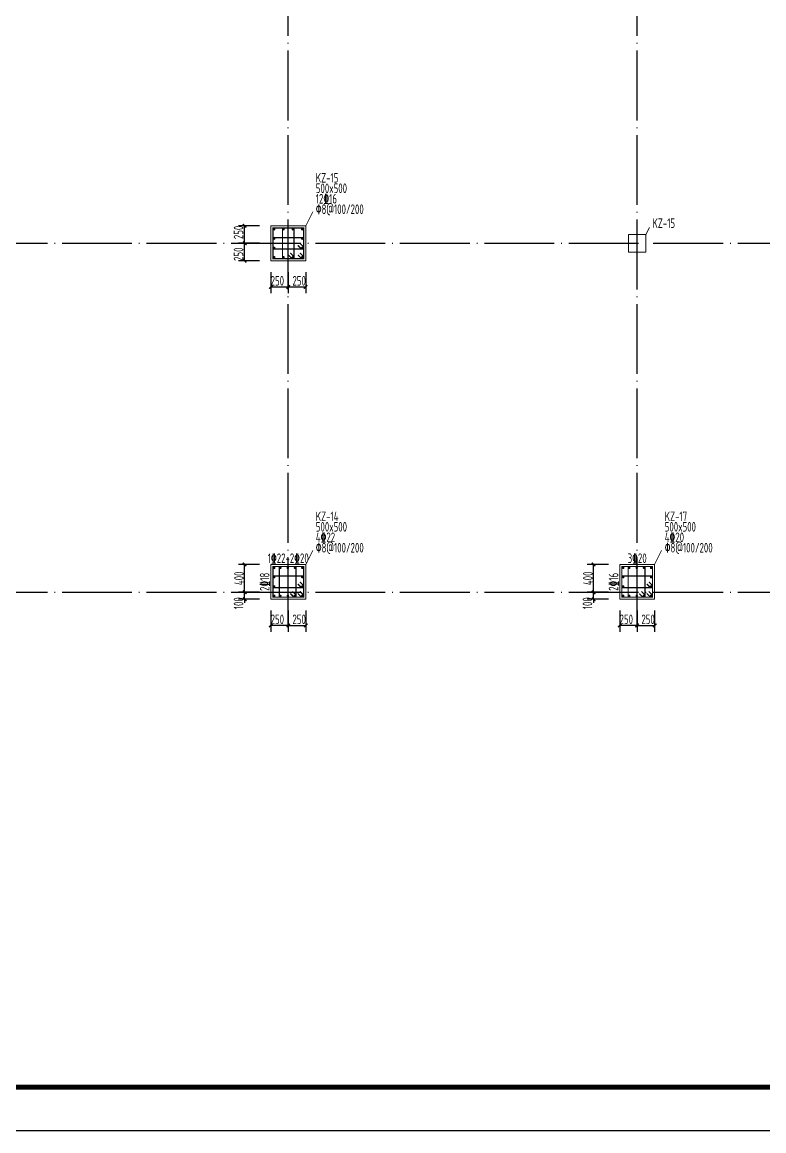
# Model space of a CAD drawing. Extents: x -2331248 to -1198620, y -977263 to -545844.
# Drawn here: x -1675957 to -1654702, y -676588 to -644822 of the extents above; entities that cross this region are included whole.
import ezdxf
from ezdxf.enums import TextEntityAlignment as Align

# ---------------------------------------------------------------- set-up
doc = ezdxf.new("R2010")
doc.units = 0
doc.header["$LTSCALE"] = 1000
doc.header["$MEASUREMENT"] = 0
doc.linetypes.add('DOTE', pattern=[2.42, 2, -0.2, 0.02, -0.2])
doc.linetypes.add('线型5', pattern=[3050, 2400, -300, 50, -300])
doc.layers.get('0').update_dxf_attribs({"linetype": 'CONTINUOUS'})
doc.layers.get('DEFPOINTS').update_dxf_attribs({"linetype": 'CONTINUOUS'})
doc.layers.add('DOTE', color=1, linetype='DOTE')
doc.layers.add('PUB_TITLE', color=4, linetype='CONTINUOUS')
for name, color, linetype, lineweight in [('S_Cl', 2, 'CONTINUOUS', 9), ('S_ColumDimSect', 84, '线型5', 18), ('S_ColumFocus', 2, 'CONTINUOUS', 18), ('S_ColumLocal', 7, 'CONTINUOUS', 18), ('S_PColumHoopBar', 14, 'CONTINUOUS', 35), ('S_PColumMainBar', 14, 'CONTINUOUS', 25)]:
    doc.layers.add(name, color=color, linetype=linetype, lineweight=lineweight)
doc.styles.add('PkpmHz', font='Pkpmeng', dxfattribs={"width": 0.7, "bigfont": 'hztxt'})
doc.styles.add('TSSD_REIN', font='Tssdeng.shx', dxfattribs={"width": 0.7, "bigfont": 'hztxt.shx'})
doc.dimstyles.new('Pkpm_0.0100_2.00', dxfattribs={"dimtxt": 200, "dimasz": 100, "dimexe": 180, "dimexo": 0.0625, "dimgap": 25, "dimtad": 1, "dimdec": 0, "dimlfac": 0.5, "dimrnd": 5, "dimzin": 0, "dimdsep": 46, "dimtxsty": 'PkpmHz', "dimblk1": 'ARCHTICK', "dimblk2": 'ARCHTICK', "dimsah": 1, "dimcen": 0.09, "dimadec": 0, "dimazin": 0, "dimtfac": 1, "dimtdec": 0, "dimtmove": 2, "dimatfit": 1, "dimldrblk": 'ARCHTICK', "dimfxl": 1, "dimtolj": 1, "dimtzin": 0, "dimarcsym": 0})

# ---------------------------------------------------------------- blocks, each defined once
blk = doc.blocks.new('_ARCHTICK')
at = {"color": 0, "linetype": 'ByBlock', "const_width": 0.4}
blk.add_lwpolyline([(-0.5, -0.5), (0.5, 0.5)], dxfattribs=at)
blk = doc.blocks.new('*D1031')
at = {"layer": 'DEFPOINTS', "color": 0}
for p in [(-1669581, -661157), (-1668831, -661157), (-1668831, -661357)]:
    blk.add_point(p, dxfattribs=at)
at = {"layer": 'S_ColumDimSect', "color": 0, "lineweight": -2}
for p, q in [((-1669581, -661157), (-1669581, -661057)), ((-1669156, -661157), (-1669761, -661157)), ((-1669156, -661357), (-1669761, -661357)), ((-1669581, -661357), (-1669581, -661157)), ((-1669581, -661357), (-1669581, -661457))]:
    blk.add_line(p, q, dxfattribs=at)
at = {"layer": 'S_ColumDimSect', "color": 0, "lineweight": -2, "xscale": 100, "yscale": 100, "zscale": 100}
for p, rotation in [((-1669581, -661157), 270), ((-1669581, -661357), 90)]:
    blk.add_blockref('_ARCHTICK', p, dxfattribs=dict(at, rotation=rotation))
at = {"layer": 'S_ColumDimSect', "color": 0, "insert": (-1669756, -661470), "char_height": 275, "attachment_point": 5, "rotation": 90, "style": 'PkpmHz'}
blk.add_mtext('\\A1;100', dxfattribs=at)
blk = doc.blocks.new('*D1032')
at = {"layer": 'DEFPOINTS', "color": 0}
for p in [(-1669581, -660357), (-1668831, -660357), (-1668831, -661157)]:
    blk.add_point(p, dxfattribs=at)
at = {"layer": 'S_ColumDimSect', "color": 0, "lineweight": -2}
for p, q in [((-1669156, -660357), (-1669761, -660357)), ((-1669581, -661157), (-1669581, -660357)), ((-1669156, -661157), (-1669761, -661157))]:
    blk.add_line(p, q, dxfattribs=at)
at = {"layer": 'S_ColumDimSect', "color": 0, "lineweight": -2, "xscale": 100, "yscale": 100, "zscale": 100}
for p, rotation in [((-1669581, -660357), 90), ((-1669581, -661157), 270)]:
    blk.add_blockref('_ARCHTICK', p, dxfattribs=dict(at, rotation=rotation))
at = {"layer": 'S_ColumDimSect', "color": 0, "insert": (-1669744, -660757), "char_height": 275, "attachment_point": 5, "rotation": 90, "style": 'PkpmHz'}
blk.add_mtext('\\A1;400', dxfattribs=at)
blk = doc.blocks.new('*D1033')
at = {"layer": 'DEFPOINTS', "color": 0}
for p in [(-1668331, -661357), (-1667831, -661357), (-1667831, -662107)]:
    blk.add_point(p, dxfattribs=at)
at = {"layer": 'S_ColumDimSect', "color": 0, "lineweight": -2}
for p, q in [((-1668331, -661682), (-1668331, -662287)), ((-1667831, -661682), (-1667831, -662287)), ((-1668331, -662107), (-1667831, -662107))]:
    blk.add_line(p, q, dxfattribs=at)
at = {"layer": 'S_ColumDimSect', "color": 0, "lineweight": -2, "xscale": 100, "yscale": 100, "zscale": 100, "rotation": 180}
blk.add_blockref('_ARCHTICK', (-1668331, -662107), dxfattribs=at)
at = {"layer": 'S_ColumDimSect', "color": 0, "lineweight": -2, "xscale": 100, "yscale": 100, "zscale": 100}
blk.add_blockref('_ARCHTICK', (-1667831, -662107), dxfattribs=at)
at = {"layer": 'S_ColumDimSect', "color": 0, "insert": (-1668019, -661932), "char_height": 275, "attachment_point": 5, "style": 'PkpmHz'}
blk.add_mtext('\\A1;250', dxfattribs=at)
blk = doc.blocks.new('*D1034')
at = {"layer": 'DEFPOINTS', "color": 0}
for p in [(-1669581, -651157), (-1668831, -651157), (-1668831, -651657)]:
    blk.add_point(p, dxfattribs=at)
at = {"layer": 'S_ColumDimSect', "color": 0, "lineweight": -2}
for p, q in [((-1669156, -651157), (-1669761, -651157)), ((-1669581, -651657), (-1669581, -651157)), ((-1669156, -651657), (-1669761, -651657))]:
    blk.add_line(p, q, dxfattribs=at)
at = {"layer": 'S_ColumDimSect', "color": 0, "lineweight": -2, "xscale": 100, "yscale": 100, "zscale": 100}
for p, rotation in [((-1669581, -651157), 90), ((-1669581, -651657), 270)]:
    blk.add_blockref('_ARCHTICK', p, dxfattribs=dict(at, rotation=rotation))
at = {"layer": 'S_ColumDimSect', "color": 0, "insert": (-1669756, -651470), "char_height": 275, "attachment_point": 5, "rotation": 90, "style": 'PkpmHz'}
blk.add_mtext('\\A1;250', dxfattribs=at)
blk = doc.blocks.new('*D1035')
at = {"layer": 'DEFPOINTS', "color": 0}
for p in [(-1669581, -650657), (-1668831, -650657), (-1668831, -651157)]:
    blk.add_point(p, dxfattribs=at)
at = {"layer": 'S_ColumDimSect', "color": 0, "lineweight": -2}
for p, q in [((-1669156, -650657), (-1669761, -650657)), ((-1669581, -651157), (-1669581, -650657)), ((-1669156, -651157), (-1669761, -651157))]:
    blk.add_line(p, q, dxfattribs=at)
at = {"layer": 'S_ColumDimSect', "color": 0, "lineweight": -2, "xscale": 100, "yscale": 100, "zscale": 100}
for p, rotation in [((-1669581, -650657), 90), ((-1669581, -651157), 270)]:
    blk.add_blockref('_ARCHTICK', p, dxfattribs=dict(at, rotation=rotation))
at = {"layer": 'S_ColumDimSect', "color": 0, "insert": (-1669756, -650845), "char_height": 275, "attachment_point": 5, "rotation": 90, "style": 'PkpmHz'}
blk.add_mtext('\\A1;250', dxfattribs=at)
blk = doc.blocks.new('*D1036')
at = {"layer": 'DEFPOINTS', "color": 0}
for p in [(-1668831, -651657), (-1668331, -651657), (-1668331, -652407)]:
    blk.add_point(p, dxfattribs=at)
at = {"layer": 'S_ColumDimSect', "color": 0, "lineweight": -2}
for p, q in [((-1668831, -651982), (-1668831, -652587)), ((-1668331, -651982), (-1668331, -652587)), ((-1668831, -652407), (-1668331, -652407))]:
    blk.add_line(p, q, dxfattribs=at)
at = {"layer": 'S_ColumDimSect', "color": 0, "lineweight": -2, "xscale": 100, "yscale": 100, "zscale": 100, "rotation": 180}
blk.add_blockref('_ARCHTICK', (-1668831, -652407), dxfattribs=at)
at = {"layer": 'S_ColumDimSect', "color": 0, "lineweight": -2, "xscale": 100, "yscale": 100, "zscale": 100}
blk.add_blockref('_ARCHTICK', (-1668331, -652407), dxfattribs=at)
at = {"layer": 'S_ColumDimSect', "color": 0, "insert": (-1668644, -652232), "char_height": 275, "attachment_point": 5, "style": 'PkpmHz'}
blk.add_mtext('\\A1;250', dxfattribs=at)
blk = doc.blocks.new('*D1037')
at = {"layer": 'DEFPOINTS', "color": 0}
for p in [(-1668331, -651657), (-1667831, -651657), (-1667831, -652407)]:
    blk.add_point(p, dxfattribs=at)
at = {"layer": 'S_ColumDimSect', "color": 0, "lineweight": -2}
for p, q in [((-1668331, -651982), (-1668331, -652587)), ((-1667831, -651982), (-1667831, -652587)), ((-1668331, -652407), (-1667831, -652407))]:
    blk.add_line(p, q, dxfattribs=at)
at = {"layer": 'S_ColumDimSect', "color": 0, "lineweight": -2, "xscale": 100, "yscale": 100, "zscale": 100, "rotation": 180}
blk.add_blockref('_ARCHTICK', (-1668331, -652407), dxfattribs=at)
at = {"layer": 'S_ColumDimSect', "color": 0, "lineweight": -2, "xscale": 100, "yscale": 100, "zscale": 100}
blk.add_blockref('_ARCHTICK', (-1667831, -652407), dxfattribs=at)
at = {"layer": 'S_ColumDimSect', "color": 0, "insert": (-1668019, -652232), "char_height": 275, "attachment_point": 5, "style": 'PkpmHz'}
blk.add_mtext('\\A1;250', dxfattribs=at)
blk = doc.blocks.new('*D1042')
at = {"layer": 'DEFPOINTS', "color": 0}
for p in [(-1659581, -661157), (-1658831, -661157), (-1658831, -661357)]:
    blk.add_point(p, dxfattribs=at)
at = {"layer": 'S_ColumDimSect', "color": 0, "lineweight": -2}
for p, q in [((-1659581, -661157), (-1659581, -661057)), ((-1659156, -661157), (-1659761, -661157)), ((-1659156, -661357), (-1659761, -661357)), ((-1659581, -661357), (-1659581, -661157)), ((-1659581, -661357), (-1659581, -661457))]:
    blk.add_line(p, q, dxfattribs=at)
at = {"layer": 'S_ColumDimSect', "color": 0, "lineweight": -2, "xscale": 100, "yscale": 100, "zscale": 100}
for p, rotation in [((-1659581, -661157), 270), ((-1659581, -661357), 90)]:
    blk.add_blockref('_ARCHTICK', p, dxfattribs=dict(at, rotation=rotation))
at = {"layer": 'S_ColumDimSect', "color": 0, "insert": (-1659756, -661470), "char_height": 275, "attachment_point": 5, "rotation": 90, "style": 'PkpmHz'}
blk.add_mtext('\\A1;100', dxfattribs=at)
blk = doc.blocks.new('*D1043')
at = {"layer": 'DEFPOINTS', "color": 0}
for p in [(-1659581, -660357), (-1658831, -660357), (-1658831, -661157)]:
    blk.add_point(p, dxfattribs=at)
at = {"layer": 'S_ColumDimSect', "color": 0, "lineweight": -2}
for p, q in [((-1659156, -660357), (-1659761, -660357)), ((-1659581, -661157), (-1659581, -660357)), ((-1659156, -661157), (-1659761, -661157))]:
    blk.add_line(p, q, dxfattribs=at)
at = {"layer": 'S_ColumDimSect', "color": 0, "lineweight": -2, "xscale": 100, "yscale": 100, "zscale": 100}
for p, rotation in [((-1659581, -660357), 90), ((-1659581, -661157), 270)]:
    blk.add_blockref('_ARCHTICK', p, dxfattribs=dict(at, rotation=rotation))
at = {"layer": 'S_ColumDimSect', "color": 0, "insert": (-1659744, -660757), "char_height": 275, "attachment_point": 5, "rotation": 90, "style": 'PkpmHz'}
blk.add_mtext('\\A1;400', dxfattribs=at)
blk = doc.blocks.new('*D1044')
at = {"layer": 'DEFPOINTS', "color": 0}
for p in [(-1658831, -661357), (-1658331, -661357), (-1658831, -662107)]:
    blk.add_point(p, dxfattribs=at)
at = {"layer": 'S_ColumDimSect', "color": 0, "lineweight": -2}
for p, q in [((-1658831, -661682), (-1658831, -662287)), ((-1658331, -661682), (-1658331, -662287)), ((-1658331, -662107), (-1658831, -662107))]:
    blk.add_line(p, q, dxfattribs=at)
at = {"layer": 'S_ColumDimSect', "color": 0, "lineweight": -2, "xscale": 100, "yscale": 100, "zscale": 100, "rotation": 180}
blk.add_blockref('_ARCHTICK', (-1658831, -662107), dxfattribs=at)
at = {"layer": 'S_ColumDimSect', "color": 0, "lineweight": -2, "xscale": 100, "yscale": 100, "zscale": 100}
blk.add_blockref('_ARCHTICK', (-1658331, -662107), dxfattribs=at)
at = {"layer": 'S_ColumDimSect', "color": 0, "insert": (-1658644, -661932), "char_height": 275, "attachment_point": 5, "style": 'PkpmHz'}
blk.add_mtext('\\A1;250', dxfattribs=at)
blk = doc.blocks.new('*D1225')
at = {"layer": 'DEFPOINTS', "color": 0}
for p in [(-1668831, -661357), (-1668331, -661357), (-1668831, -662107)]:
    blk.add_point(p, dxfattribs=at)
at = {"layer": 'S_ColumDimSect', "color": 0, "lineweight": -2}
for p, q in [((-1668831, -661682), (-1668831, -662287)), ((-1668331, -661682), (-1668331, -662287)), ((-1668331, -662107), (-1668831, -662107))]:
    blk.add_line(p, q, dxfattribs=at)
at = {"layer": 'S_ColumDimSect', "color": 0, "lineweight": -2, "xscale": 100, "yscale": 100, "zscale": 100, "rotation": 180}
blk.add_blockref('_ARCHTICK', (-1668831, -662107), dxfattribs=at)
at = {"layer": 'S_ColumDimSect', "color": 0, "lineweight": -2, "xscale": 100, "yscale": 100, "zscale": 100}
blk.add_blockref('_ARCHTICK', (-1668331, -662107), dxfattribs=at)
at = {"layer": 'S_ColumDimSect', "color": 0, "insert": (-1668644, -661932), "char_height": 275, "attachment_point": 5, "style": 'PkpmHz'}
blk.add_mtext('\\A1;250', dxfattribs=at)
blk = doc.blocks.new('*D1226')
at = {"layer": 'DEFPOINTS', "color": 0}
for p in [(-1658331, -661357), (-1657831, -661357), (-1657831, -662107)]:
    blk.add_point(p, dxfattribs=at)
at = {"layer": 'S_ColumDimSect', "color": 0, "lineweight": -2}
for p, q in [((-1658331, -661682), (-1658331, -662287)), ((-1657831, -661682), (-1657831, -662287)), ((-1658331, -662107), (-1657831, -662107))]:
    blk.add_line(p, q, dxfattribs=at)
at = {"layer": 'S_ColumDimSect', "color": 0, "lineweight": -2, "xscale": 100, "yscale": 100, "zscale": 100, "rotation": 180}
blk.add_blockref('_ARCHTICK', (-1658331, -662107), dxfattribs=at)
at = {"layer": 'S_ColumDimSect', "color": 0, "lineweight": -2, "xscale": 100, "yscale": 100, "zscale": 100}
blk.add_blockref('_ARCHTICK', (-1657831, -662107), dxfattribs=at)
at = {"layer": 'S_ColumDimSect', "color": 0, "insert": (-1658019, -661932), "char_height": 275, "attachment_point": 5, "style": 'PkpmHz'}
blk.add_mtext('\\A1;250', dxfattribs=at)

msp = doc.modelspace()

# ---------------------------------------------------------------- linework, layer by layer
at = {"layer": 'DOTE'}
for p, q in [((-1668331.5, -662157.2), (-1668331.5, -610157.2)), ((-1658331.5, -662157.2), (-1658331.5, -610157.2)), ((-1689331.5, -651157.2), (-1627331.5, -651157.2)), ((-1689331.5, -661157.2), (-1627331.5, -661157.2))]:
    msp.add_line(p, q, dxfattribs=at)
at = {"layer": 'PUB_TITLE'}
msp.add_lwpolyline([(-1699191, -676588.1), (-1699191, -602338.1), (-1594066, -602338.1), (-1594066, -676588.1)], close=True, dxfattribs=at)
at = {"layer": 'PUB_TITLE', "const_width": 150}
msp.add_lwpolyline([(-1696066, -603588.1), (-1595316, -603588.1), (-1595316, -675338.1), (-1696066, -675338.1)], close=True, dxfattribs=at)
at = {"layer": 'S_Cl', "ltscale": 1}
for points in [[(-1667831.5, -651657.2), (-1667831.5, -650657.2), (-1668831.5, -650657.2), (-1668831.5, -651657.2)], [(-1658081.5, -651407.2), (-1658081.5, -650907.2), (-1658581.5, -650907.2), (-1658581.5, -651407.2)], [(-1667831.5, -661357.2), (-1667831.5, -660357.2), (-1668831.5, -660357.2), (-1668831.5, -661357.2)], [(-1657831.5, -661357.2), (-1657831.5, -660357.2), (-1658831.5, -660357.2), (-1658831.5, -661357.2)]]:
    msp.add_lwpolyline(points, close=True, dxfattribs=at)
at = {"layer": 'S_ColumFocus'}
for p, q in [((-1667831.5, -650657.2), (-1667631.5, -650257.2)), ((-1658081.5, -650907.2), (-1657981.5, -650707.2)), ((-1667831.5, -660357.2), (-1667631.5, -659957.2)), ((-1657831.5, -660357.2), (-1657631.5, -659957.2))]:
    msp.add_line(p, q, dxfattribs=at)
at = {"layer": 'S_PColumHoopBar', "ltscale": 2, "const_width": 35}
for points in [[(-1668057.6, -651491.1), (-1667951.5, -651597.2), (-1667891.5, -651597.2), (-1667891.5, -651537.2), (-1667891.5, -651597.2), (-1667891.5, -650717.2), (-1668771.5, -650717.2), (-1668771.5, -651597.2), (-1667951.5, -651597.2), (-1667891.5, -651597.2), (-1667891.5, -651537.2), (-1667997.6, -651431.1)], [(-1668333.6, -651491.1), (-1668227.5, -651597.2), (-1668167.5, -651597.2), (-1668167.5, -651537.2), (-1668167.5, -651597.2), (-1668167.5, -650717.2), (-1668495.5, -650717.2), (-1668495.5, -651597.2), (-1668227.5, -651597.2), (-1668167.5, -651597.2), (-1668167.5, -651537.2), (-1668273.6, -651431.1)], [(-1668057.6, -651215.1), (-1667951.5, -651321.2), (-1667891.5, -651321.2), (-1667891.5, -651261.2), (-1667891.5, -651321.2), (-1667891.5, -650993.2), (-1668771.5, -650993.2), (-1668771.5, -651321.2), (-1667951.5, -651321.2), (-1667891.5, -651321.2), (-1667891.5, -651261.2), (-1667997.6, -651155.1)], [(-1668057.6, -661191.1), (-1667951.5, -661297.2), (-1667891.5, -661297.2), (-1667891.5, -661237.2), (-1667891.5, -661297.2), (-1667891.5, -660417.2), (-1668771.5, -660417.2), (-1668771.5, -661297.2), (-1667951.5, -661297.2), (-1667891.5, -661297.2), (-1667891.5, -661237.2), (-1667997.6, -661131.1)], [(-1668273.2, -661191.1), (-1668167.2, -661297.2), (-1668107.2, -661297.2), (-1668107.2, -661237.2), (-1668107.2, -661297.2), (-1668107.2, -660417.2), (-1668589.8, -660417.2), (-1668589.8, -661297.2), (-1668167.2, -661297.2), (-1668107.2, -661297.2), (-1668107.2, -661237.2), (-1668213.2, -661131.1)], [(-1658057.6, -661191.1), (-1657951.5, -661297.2), (-1657891.5, -661297.2), (-1657891.5, -661237.2), (-1657891.5, -661297.2), (-1657891.5, -660417.2), (-1658771.5, -660417.2), (-1658771.5, -661297.2), (-1657951.5, -661297.2), (-1657891.5, -661297.2), (-1657891.5, -661237.2), (-1657997.6, -661131.1)], [(-1658273.2, -661191.1), (-1658167.2, -661297.2), (-1658107.2, -661297.2), (-1658107.2, -661237.2), (-1658107.2, -661297.2), (-1658107.2, -660417.2), (-1658589.8, -660417.2), (-1658589.8, -661297.2), (-1658167.2, -661297.2), (-1658107.2, -661297.2), (-1658107.2, -661237.2), (-1658213.2, -661131.1)], [(-1668057.6, -660919.1), (-1667951.5, -661025.2), (-1667891.5, -661025.2), (-1667891.5, -660965.2), (-1667891.5, -661025.2), (-1667891.5, -660689.2), (-1668771.5, -660689.2), (-1668771.5, -661025.2), (-1667951.5, -661025.2), (-1667891.5, -661025.2), (-1667891.5, -660965.2), (-1667997.6, -660859.1)], [(-1658057.6, -660917.8), (-1657951.5, -661023.9), (-1657891.5, -661023.9), (-1657891.5, -660963.9), (-1657891.5, -661023.9), (-1657891.5, -660690.5), (-1658771.5, -660690.5), (-1658771.5, -661023.9), (-1657951.5, -661023.9), (-1657891.5, -661023.9), (-1657891.5, -660963.9), (-1657997.6, -660857.8)]]:
    msp.add_lwpolyline(points, dxfattribs=at)
at = {"layer": 'S_PColumMainBar', "ltscale": 2, "const_width": 35}
for points in [[(-1668715, -650756.2, 1), (-1668750, -650756.2, 1)], [(-1668447.7, -650756.2, 1), (-1668482.7, -650756.2, 1)], [(-1668180.3, -650756.2, 1), (-1668215.3, -650756.2, 1)], [(-1667913, -650756.2, 1), (-1667948, -650756.2, 1)], [(-1668715, -651023.5, 1), (-1668750, -651023.5, 1)], [(-1667913, -651023.5, 1), (-1667948, -651023.5, 1)], [(-1668715, -651290.9, 1), (-1668750, -651290.9, 1)], [(-1668715, -651558.2, 1), (-1668750, -651558.2, 1)], [(-1668447.7, -651558.2, 1), (-1668482.7, -651558.2, 1)], [(-1668180.3, -651558.2, 1), (-1668215.3, -651558.2, 1)], [(-1667913, -651290.9, 1), (-1667948, -651290.9, 1)], [(-1667913, -651558.2, 1), (-1667948, -651558.2, 1)], [(-1668715, -660456.2, 1), (-1668750, -660456.2, 1)], [(-1668540.7, -660456.2, 1), (-1668575.7, -660456.2, 1)], [(-1668325.7, -660456.2, 1), (-1668360.7, -660456.2, 1)], [(-1668121.3, -660456.2, 1), (-1668156.3, -660456.2, 1)], [(-1667913, -660456.2, 1), (-1667948, -660456.2, 1)], [(-1658715, -660456.2, 1), (-1658750, -660456.2, 1)], [(-1658540.7, -660456.2, 1), (-1658575.7, -660456.2, 1)], [(-1658325.7, -660456.2, 1), (-1658360.7, -660456.2, 1)], [(-1658121.3, -660456.2, 1), (-1658156.3, -660456.2, 1)], [(-1657913, -660456.2, 1), (-1657948, -660456.2, 1)], [(-1668715, -660723.5, 1), (-1668750, -660723.5, 1)], [(-1667913, -660723.5, 1), (-1667948, -660723.5, 1)], [(-1658715, -660723.5, 1), (-1658750, -660723.5, 1)], [(-1657913, -660723.5, 1), (-1657948, -660723.5, 1)], [(-1668715, -660990.9, 1), (-1668750, -660990.9, 1)], [(-1667913, -660990.9, 1), (-1667948, -660990.9, 1)], [(-1658715, -660990.9, 1), (-1658750, -660990.9, 1)], [(-1657913, -660990.9, 1), (-1657948, -660990.9, 1)], [(-1668715, -661258.2, 1), (-1668750, -661258.2, 1)], [(-1668540.7, -661258.2, 1), (-1668575.7, -661258.2, 1)], [(-1668325.7, -661258.2, 1), (-1668360.7, -661258.2, 1)], [(-1668121.3, -661258.2, 1), (-1668156.3, -661258.2, 1)], [(-1667913, -661258.2, 1), (-1667948, -661258.2, 1)], [(-1658715, -661258.2, 1), (-1658750, -661258.2, 1)], [(-1658540.7, -661258.2, 1), (-1658575.7, -661258.2, 1)], [(-1658325.7, -661258.2, 1), (-1658360.7, -661258.2, 1)], [(-1658121.3, -661258.2, 1), (-1658156.3, -661258.2, 1)], [(-1657913, -661258.2, 1), (-1657948, -661258.2, 1)]]:
    msp.add_lwpolyline(points, format="xyb", close=True, dxfattribs=at)

# ---------------------------------------------------------------- texts
at = {"layer": 'S_ColumFocus', "style": 'TSSD_REIN', "width": 0.7}
for s, p in [('KZ-15', (-1667542.1, -649418.4)), ('500x500', (-1667542.1, -649718.4)), ('12%%13216', (-1667542.1, -650018.4)), ('%%1308@100/200', (-1667542.1, -650318.4)), ('KZ-15', (-1657892.1, -650718.4)), ('500x500', (-1667542.1, -659418.4)), ('KZ-14', (-1667542.1, -659118.4)), ('500x500', (-1657542.1, -659418.4)), ('KZ-17', (-1657542.1, -659118.4)), ('4%%13222', (-1667542.1, -659718.4)), ('4%%13220', (-1657542.1, -659718.4)), ('%%1308@100/200', (-1667542.1, -660018.4)), ('%%1308@100/200', (-1657542.1, -660018.4))]:
    msp.add_text(s, height=275, dxfattribs=at).set_placement(p)
at = {"layer": 'S_ColumLocal', "style": 'TSSD_REIN', "width": 0.7}
for s, rotation, p in [('1%%13222+2%%13220', 0, (-1668331.5, -660318.4)), ('3%%13220', 0, (-1658331.5, -660318.4)), ('2%%13218', 90, (-1668870.3, -660857.2)), ('2%%13216', 90, (-1658870.3, -660857.2))]:
    msp.add_text(s, height=275, rotation=rotation, dxfattribs=at).set_placement(p, align=Align.CENTER)

# ---------------------------------------------------------------- dimensions: what is measured, and where the dimension line sits
at = {"layer": 'S_ColumDimSect'}
for base, p1, p2, angle, picture, middle in [((-1669581.5, -650657.2), (-1668831.5, -651157.2), (-1668831.5, -650657.2), 90, '*D1035', (-1669756.5, -650844.7)), ((-1669581.5, -651157.2), (-1668831.5, -651657.2), (-1668831.5, -651157.2), 90, '*D1034', (-1669756.5, -651469.7)), ((-1668331.5, -652407.2), (-1668831.5, -651657.2), (-1668331.5, -651657.2), 0, '*D1036', (-1668644, -652232.2)), ((-1667831.5, -652407.2), (-1668331.5, -651657.2), (-1667831.5, -651657.2), 0, '*D1037', (-1668019, -652232.2)), ((-1669581.5, -661157.2), (-1668831.5, -661357.2), (-1668831.5, -661157.2), 90, '*D1031', (-1669756.5, -661469.7)), ((-1659581.5, -661157.2), (-1658831.5, -661357.2), (-1658831.5, -661157.2), 90, '*D1042', (-1659756.5, -661469.7)), ((-1668831.5, -662107.2), (-1668331.5, -661357.2), (-1668831.5, -661357.2), 180, '*D1225', (-1668644, -661932.2)), ((-1667831.5, -662107.2), (-1668331.5, -661357.2), (-1667831.5, -661357.2), 0, '*D1033', (-1668019, -661932.2)), ((-1658831.5, -662107.2), (-1658331.5, -661357.2), (-1658831.5, -661357.2), 180, '*D1044', (-1658644, -661932.2)), ((-1657831.5, -662107.2), (-1658331.5, -661357.2), (-1657831.5, -661357.2), 0, '*D1226', (-1658019, -661932.2))]:
    dim = msp.add_linear_dim(base=base, p1=p1, p2=p2, angle=angle, dimstyle='Pkpm_0.0100_2.00', override={"dimtxt": 275, "dimexo": 325}, dxfattribs=at)
    dim.commit()
    dim.dimension.update_dxf_attribs({"geometry": picture, "text_midpoint": middle, "dimtype": 161})
for p1, p2, picture, middle in [((-1668831.5, -661157.2), (-1668831.5, -660357.2), '*D1032', (-1669744, -660757.2)), ((-1658831.5, -661157.2), (-1658831.5, -660357.2), '*D1043', (-1659744, -660757.2))]:
    dim = msp.add_aligned_dim(p1=p1, p2=p2, distance=750, dimstyle='Pkpm_0.0100_2.00', override={"dimtxt": 275, "dimexo": 325}, dxfattribs=at)
    dim.commit()
    dim.dimension.update_dxf_attribs({"geometry": picture, "text_midpoint": middle})

doc.saveas('drawing.dxf')
